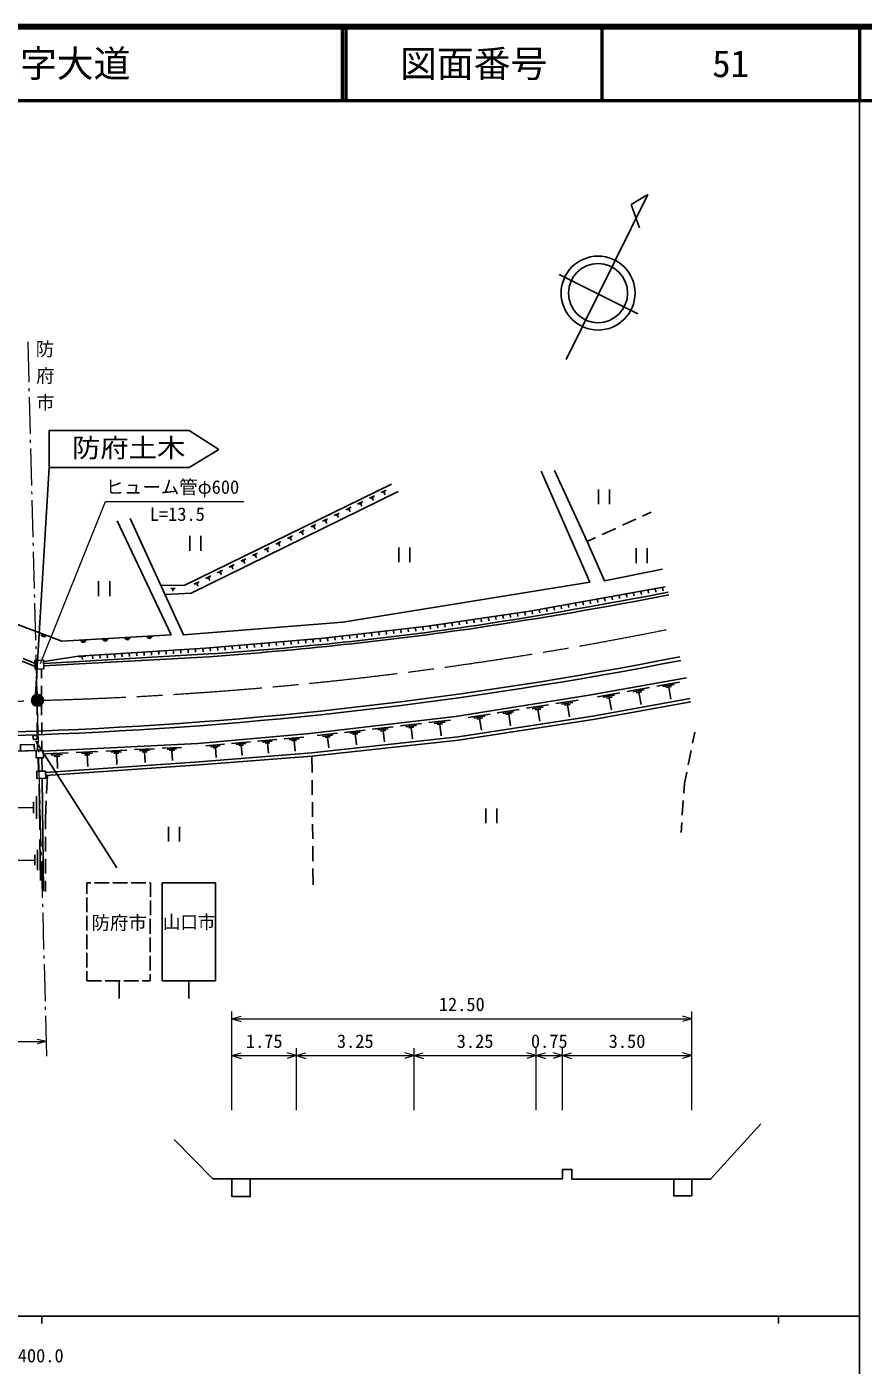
# Model space of a CAD drawing. Units: millimetres, scale not verified. Extents: x 40000 to 680000, y 20000 to 380000.
# Drawn here: x 465952 to 579500, y 198357 to 380000 of the extents above; entities that cross this region are included whole.
import ezdxf
from ezdxf.enums import TextEntityAlignment as Align

# ---------------------------------------------------------------- set-up
doc = ezdxf.new("R2010")
doc.units = ezdxf.units.MM
doc.header["$LTSCALE"] = 1000
doc.header["$PDMODE"] = 32
doc.header["$PDSIZE"] = 500
doc.linetypes.add('CHAIN', pattern=[18.5, 12, -1.5, 3.5, -1.5])
for name, color, linetype, lineweight in [('M-BGD', 7, 'Continuous', 25), ('M-BMK', 2, 'CHAIN', 13), ('M-BMK-HTXT', 7, 'Continuous', 13), ('M-BMK-SRVR', 3, 'Continuous', 25), ('M-STR-HTXT', 7, 'Continuous', 13), ('M-STR-STRC', 7, 'Continuous', 25), ('M-TTL', 2, 'Continuous', 140), ('M-TTL-BAND', 7, 'Continuous', 25), ('M-TTL-LINE', 7, 'Continuous', 50)]:
    doc.layers.add(name, color=color, linetype=linetype, lineweight=lineweight)
doc.layers.add('M-OTRS', color=6, linetype='Continuous')
doc.layers.add('M-TTL-TXT', color=7, linetype='Continuous')
doc.styles.add('ＭＳ ゴシック', font='')
doc.styles.get('ＭＳ ゴシック').set_extended_font_data('MS Gothic')

msp = doc.modelspace()

# ---------------------------------------------------------------- linework, layer by layer
at = {"layer": 'M-BGD'}
for p, q in [((539154, 334825), (550245, 357230)), ((550245, 357230), (548014, 355897)), ((548014, 355897), (549119, 352729)), ((538208, 346392), (548900, 341058)), ((512459, 316007), (513151, 316346)), ((512677, 316000), (513023, 316169)), ((512850, 316084), (513031, 315715)), ((514049, 316785), (514742, 317124)), ((514268, 316778), (514614, 316947)), ((514441, 316863), (514621, 316493)), ((543543, 317222), (543543, 315222)), ((545043, 317222), (545043, 315222)), ((509279, 314451), (509971, 314790)), ((509497, 314444), (509843, 314613)), ((509670, 314528), (509851, 314159)), ((510869, 315229), (511561, 315568)), ((511087, 315221), (511433, 315391)), ((511260, 315306), (511441, 314937)), ((478232, 312962), (485534, 297466)), ((504513, 312118), (505203, 312456)), ((506101, 312896), (506792, 313234)), ((506319, 312888), (506665, 313057)), ((506492, 312973), (506672, 312604)), ((507690, 313673), (508381, 314012)), ((507908, 313666), (508254, 313835)), ((508081, 313750), (508261, 313382)), ((546809, 312342), (548627, 313175)), ((549537, 313592), (550698, 314124)), ((488079, 310900), (488079, 308900)), ((489579, 310900), (489579, 308900)), ((501337, 310564), (502027, 310902)), ((501554, 310557), (501899, 310725)), ((501727, 310641), (501907, 310273)), ((502925, 311341), (503615, 311679)), ((503142, 311334), (503487, 311503)), ((503315, 311418), (503495, 311050)), ((504731, 312111), (505076, 312280)), ((504903, 312195), (505083, 311827)), ((542011, 310144), (543172, 310677)), ((544082, 311093), (545900, 311926)), ((498162, 309011), (498851, 309348)), ((498380, 309003), (498724, 309172)), ((498552, 309087), (498732, 308720)), ((499750, 309787), (500439, 310125)), ((499967, 309780), (500312, 309948)), ((500139, 309864), (500319, 309496)), ((516443, 309328), (516443, 307328)), ((517943, 309328), (517943, 307328)), ((548669, 309226), (548669, 307226)), ((550169, 309226), (550169, 307226)), ((493403, 306682), (494091, 307018)), ((494989, 307458), (495678, 307795)), ((495206, 307450), (495550, 307619)), ((495378, 307534), (495558, 307167)), ((496576, 308234), (497264, 308571)), ((496793, 308227), (497137, 308395)), ((496965, 308311), (497145, 307944)), ((490232, 305130), (490920, 305466)), ((490449, 305122), (490793, 305290)), ((490621, 305206), (490800, 304840)), ((491818, 305906), (492505, 306242)), ((492034, 305898), (492378, 306066)), ((492206, 305982), (492386, 305615)), ((493620, 306674), (493964, 306842)), ((493792, 306758), (493972, 306391)), ((475708, 304749), (475708, 302749)), ((477208, 304749), (477208, 302749)), ((485507, 303785), (486079, 303789)), ((485793, 303787), (485796, 303406)), ((488647, 304354), (489334, 304690)), ((488864, 304347), (489207, 304515)), ((489036, 304431), (489215, 304064)), ((549212, 303315), (549409, 303350)), ((550196, 303491), (550393, 303527)), ((550295, 303509), (550365, 303115)), ((551181, 303668), (551377, 303703)), ((551279, 303685), (551350, 303292)), ((552165, 303844), (552362, 303880)), ((552263, 303862), (552334, 303468)), ((539369, 301550), (539566, 301585)), ((539467, 301567), (539538, 301174)), ((540353, 301726), (540550, 301762)), ((540452, 301744), (540522, 301350)), ((541338, 301903), (541534, 301938)), ((541436, 301920), (541507, 301527)), ((542322, 302079), (542519, 302115)), ((542420, 302097), (542491, 301703)), ((543306, 302256), (543503, 302291)), ((543405, 302273), (543475, 301880)), ((544290, 302432), (544487, 302468)), ((544389, 302450), (544459, 302056)), ((545275, 302609), (545472, 302644)), ((545373, 302626), (545444, 302233)), ((546259, 302785), (546456, 302821)), ((546357, 302803), (546428, 302409)), ((547243, 302962), (547440, 302997)), ((547342, 302979), (547412, 302586)), ((548228, 303138), (548424, 303174)), ((548326, 303156), (548397, 302762)), ((549310, 303332), (549381, 302939)), ((528513, 299782), (528711, 299811)), ((528612, 299797), (528671, 299401)), ((529502, 299928), (529700, 299958)), ((529601, 299943), (529660, 299547)), ((530492, 300075), (530689, 300104)), ((530591, 300090), (530649, 299694)), ((531481, 300221), (531679, 300251)), ((531580, 300236), (531638, 299840)), ((532470, 300368), (532668, 300397)), ((532569, 300382), (532628, 299987)), ((533459, 300514), (533657, 300544)), ((533558, 300529), (533617, 300133)), ((534447, 300667), (534644, 300703)), ((534546, 300685), (534616, 300291)), ((535432, 300844), (535629, 300879)), ((535530, 300861), (535601, 300468)), ((536416, 301020), (536613, 301056)), ((536514, 301038), (536585, 300644)), ((537400, 301197), (537597, 301232)), ((537499, 301214), (537569, 300821)), ((538385, 301373), (538581, 301409)), ((538483, 301391), (538554, 300997)), ((514640, 297918), (514838, 297941)), ((514739, 297929), (514785, 297532)), ((515633, 298032), (515832, 298055)), ((515733, 298043), (515778, 297646)), ((516627, 298146), (516825, 298169)), ((516726, 298157), (516772, 297760)), ((517620, 298260), (517819, 298283)), ((517719, 298271), (517765, 297874)), ((518614, 298374), (518812, 298397)), ((518713, 298385), (518759, 297988)), ((519607, 298488), (519806, 298511)), ((519706, 298499), (519752, 298102)), ((520599, 298610), (520797, 298639)), ((520698, 298625), (520757, 298229)), ((521589, 298757), (521787, 298786)), ((521688, 298771), (521746, 298376)), ((522578, 298903), (522776, 298932)), ((522677, 298918), (522735, 298522)), ((523567, 299050), (523765, 299079)), ((523666, 299064), (523725, 298669)), ((524556, 299196), (524754, 299225)), ((524655, 299211), (524714, 298815)), ((525546, 299343), (525743, 299372)), ((525644, 299357), (525703, 298961)), ((526535, 299489), (526733, 299518)), ((526634, 299504), (526692, 299108)), ((527524, 299635), (527722, 299665)), ((527623, 299650), (527681, 299254)), ((495733, 296062), (495932, 296079)), ((496729, 296147), (496928, 296164)), ((496829, 296155), (496862, 295757)), ((497725, 296231), (497925, 296248)), ((497825, 296240), (497859, 295841)), ((498722, 296316), (498921, 296333)), ((498821, 296324), (498855, 295926)), ((499718, 296400), (499918, 296417)), ((499818, 296409), (499852, 296010)), ((500715, 296485), (500914, 296502)), ((500814, 296493), (500848, 296095)), ((501711, 296569), (501910, 296586)), ((501811, 296578), (501845, 296179)), ((502708, 296654), (502907, 296671)), ((502807, 296662), (502841, 296264)), ((503704, 296738), (503903, 296755)), ((503804, 296747), (503837, 296348)), ((504700, 296823), (504900, 296840)), ((504800, 296831), (504834, 296433)), ((505697, 296907), (505896, 296924)), ((505796, 296916), (505830, 296517)), ((506692, 297006), (506891, 297028)), ((506791, 297017), (506837, 296620)), ((507685, 297120), (507884, 297142)), ((507785, 297131), (507830, 296734)), ((508679, 297234), (508878, 297256)), ((508778, 297245), (508824, 296848)), ((509672, 297348), (509871, 297370)), ((509772, 297359), (509817, 296962)), ((510666, 297462), (510864, 297484)), ((510765, 297473), (510811, 297076)), ((511659, 297576), (511858, 297598)), ((511759, 297587), (511804, 297190)), ((512653, 297690), (512851, 297713)), ((512752, 297701), (512798, 297304)), ((513646, 297804), (513845, 297827)), ((513746, 297815), (513791, 297418)), ((468252, 293839), (472982, 294587)), ((472986, 294512), (473984, 294575)), ((473485, 294544), (473510, 294144)), ((474783, 294625), (474982, 294638)), ((474883, 294631), (474908, 294232)), ((475781, 294688), (475980, 294700)), ((475881, 294694), (475906, 294295)), ((476779, 294750), (476978, 294763)), ((476879, 294757), (476904, 294358)), ((477777, 294813), (477977, 294826)), ((477877, 294819), (477902, 294420)), ((478775, 294876), (478975, 294888)), ((478875, 294882), (478900, 294483)), ((479773, 294939), (479973, 294951)), ((479873, 294945), (479898, 294546)), ((480771, 295001), (480971, 295014)), ((480871, 295008), (480896, 294608)), ((481769, 295064), (481969, 295077)), ((481869, 295070), (481894, 294671)), ((482767, 295127), (482967, 295139)), ((482867, 295133), (482892, 294734)), ((483765, 295189), (483965, 295202)), ((483865, 295196), (483890, 294796)), ((484763, 295252), (484963, 295265)), ((484863, 295258), (484888, 294859)), ((485761, 295315), (485961, 295327)), ((485861, 295321), (485886, 294922)), ((486759, 295378), (486959, 295390)), ((486859, 295384), (486884, 294985)), ((487757, 295440), (487957, 295453)), ((487857, 295447), (487882, 295047)), ((488755, 295503), (488955, 295516)), ((488855, 295509), (488880, 295110)), ((489753, 295566), (489953, 295578)), ((489853, 295572), (489878, 295173)), ((490750, 295640), (490950, 295657)), ((490850, 295648), (490884, 295250)), ((491747, 295724), (491946, 295741)), ((491847, 295733), (491880, 295334)), ((492743, 295809), (492943, 295826)), ((492843, 295817), (492877, 295419)), ((493740, 295893), (493939, 295910)), ((493839, 295902), (493873, 295503)), ((494736, 295978), (494935, 295995)), ((494836, 295986), (494870, 295588)), ((495832, 296071), (495866, 295672)), ((467086, 293191), (465347, 293918)), ((467071, 293588), (465479, 294252)), ((467325, 292856), (467333, 291564)), ((467931, 292873), (467939, 291581)), ((551491, 290515), (554545, 291063)), ((552291, 290448), (553818, 290722)), ((467339, 290564), (467349, 289064)), ((467946, 290581), (467956, 289081)), ((543416, 289066), (546469, 289614)), ((544216, 289000), (545743, 289274)), ((544634, 288865), (545397, 289002)), ((545016, 288933), (545308, 287305)), ((547454, 289791), (550507, 290338)), ((548254, 289724), (549780, 289998)), ((548672, 289589), (549435, 289726)), ((549053, 289657), (549346, 288029)), ((552710, 290313), (553473, 290450)), ((553091, 290382), (553383, 288753)), ((467356, 288064), (467365, 286564)), ((467962, 288081), (467972, 286581)), ((529817, 286889), (532803, 287362)), ((530595, 286808), (532088, 287045)), ((533776, 287516), (536790, 287994)), ((534562, 287435), (536069, 287674)), ((534970, 287294), (535724, 287413)), ((535347, 287353), (535602, 285746)), ((537764, 288149), (540806, 288631)), ((538556, 288066), (540077, 288308)), ((538969, 287924), (539729, 288044)), ((539349, 287984), (539606, 286362)), ((467372, 285564), (467381, 284064)), ((467978, 285581), (467988, 284081)), ((516669, 285117), (519552, 285454)), ((520523, 285568), (523451, 285910)), ((521278, 285458), (522742, 285629)), ((521667, 285306), (522398, 285391)), ((522032, 285349), (522215, 283787)), ((525886, 286265), (528843, 286734)), ((526656, 286185), (528135, 286420)), ((527057, 286047), (527797, 286164)), ((527427, 286105), (527677, 284528)), ((531000, 286668), (531746, 286786)), ((531373, 286727), (531626, 285135)), ((500873, 283365), (503567, 283608)), ((501562, 283246), (502910, 283368)), ((505369, 283796), (508121, 284118)), ((506079, 283693), (507455, 283854)), ((506444, 283550), (507132, 283630)), ((506788, 283590), (506960, 282122)), ((509093, 284231), (511888, 284558)), ((509813, 284127), (511211, 284290)), ((510185, 283981), (510883, 284063)), ((510534, 284022), (510708, 282531)), ((512859, 284672), (515698, 285004)), ((513591, 284565), (515010, 284731)), ((513968, 284418), (514678, 284501)), ((514323, 284459), (514500, 282945)), ((517412, 285009), (518854, 285178)), ((517795, 284859), (518516, 284944)), ((518156, 284901), (518335, 283364)), ((556637, 284289), (556328, 282764)), ((467388, 283064), (467396, 281772)), ((467994, 283081), (468002, 281789)), ((472652, 281516), (475618, 281659)), ((476681, 281710), (479517, 281846)), ((477399, 281555), (478817, 281623)), ((480579, 281897), (483290, 282027)), ((481265, 281749), (482621, 281814)), ((481613, 281584), (482291, 281617)), ((481952, 281601), (482021, 280154)), ((484350, 282078), (486941, 282203)), ((485006, 281937), (486301, 281999)), ((485338, 281779), (485986, 281810)), ((485662, 281795), (485728, 280413)), ((490267, 282408), (492776, 282634)), ((490910, 282297), (492164, 282411)), ((491238, 282158), (491866, 282215)), ((491552, 282187), (491673, 280849)), ((493742, 282721), (496311, 282953)), ((494400, 282608), (495684, 282724)), ((494736, 282466), (495379, 282524)), ((495057, 282495), (495181, 281124)), ((497276, 283040), (499908, 283278)), ((497950, 282924), (499266, 283043)), ((498295, 282779), (498953, 282838)), ((498624, 282808), (498751, 281405)), ((501915, 283097), (502589, 283158)), ((502252, 283127), (502382, 281690)), ((556130, 281784), (555733, 279824)), ((467558, 278965), (467489, 280774)), ((468049, 278976), (467980, 280785)), ((468488, 281316), (471587, 281465)), ((469273, 281147), (470822, 281221)), ((469670, 280959), (470445, 280996)), ((470057, 280978), (470137, 279325)), ((473403, 281354), (474886, 281425)), ((473783, 281174), (474525, 281210)), ((474154, 281192), (474230, 279611)), ((477763, 281383), (478472, 281417)), ((478117, 281400), (478190, 279887)), ((504670, 281023), (504689, 278778)), ((468240, 262700), (468029, 278002)), ((468767, 278383), (468652, 275950)), ((555534, 278843), (555225, 277318)), ((467641, 277150), (467726, 270999)), ((504698, 277778), (504715, 275778)), ((555225, 277318), (555134, 275987)), ((466852, 274832), (466874, 273294)), ((467252, 275607), (467294, 272531)), ((468605, 274951), (468490, 272517)), ((504723, 274778), (504740, 272779)), ((555065, 274989), (554929, 272994)), ((466863, 274063), (463582, 274018)), ((468490, 272517), (468493, 271086)), ((528267, 273924), (528267, 271924)), ((529767, 273924), (529767, 271924)), ((485174, 271430), (485174, 269430)), ((486674, 271430), (486674, 269430)), ((504749, 271779), (504766, 269779)), ((554860, 271996), (554769, 270665)), ((467743, 269720), (467820, 264127)), ((468495, 270086), (468499, 268086)), ((467026, 267612), (467046, 266214)), ((467390, 268316), (467428, 265520)), ((468501, 267086), (468505, 265086)), ((504774, 268779), (504791, 266779)), ((467036, 266913), (464053, 266872)), ((504800, 265779), (504819, 263535)), ((468507, 264086), (468510, 262655)), ((493802, 223662), (496282, 223657)), ((553778, 223624), (556211, 223598))]:
    msp.add_line(p, q, dxfattribs=at)
for points in [[(552265, 306395), (544367, 304796), (542011, 310144), (537606, 319774)], [(535783, 319683), (542406, 304646), (508839, 299209), (487226, 297462), (479992, 313273)], [(484156, 304173), (487424, 304201), (515444, 317913)], [(516385, 316911), (488257, 303150), (484719, 302942)], [(472982, 294587), (490225, 295671), (506224, 297028), (520339, 298648), (534221, 300703), (552629, 304004)], [(456383, 298524), (460195, 300564), (470716, 296605), (485534, 297466)], [(468261, 293595), (473107, 293860), (490676, 294884)], [(468278, 293286), (473124, 293551), (490705, 294516)], [(468192, 281703), (489160, 282710), (504386, 284084), (524144, 286394), (542312, 289275), (555508, 291642)], [(468518, 278811), (489355, 280265), (504628, 281465), (524491, 283633), (542783, 286445), (556014, 288819)], [(468549, 278368), (489388, 279822), (504670, 281023), (524549, 283192), (542856, 286007), (556092, 288381)], [(467218, 281767), (446237, 281120), (427176, 281196), (413492, 281424)], [(485952, 228979), (491216, 223662), (493802, 223662), (493802, 221247), (496282, 221247), (496282, 223657), (538659, 223657), (538659, 224935), (539946, 224935), (539946, 223624), (553778, 223624), (553778, 221329), (556211, 221329), (556211, 223598), (558785, 223598), (565584, 231132)]]:
    msp.add_lwpolyline(points, dxfattribs=at)
for points in [[(467100, 292842), (468288, 292887), (468243, 294061), (467055, 294016)], [(465109, 281702), (466996, 281760), (466969, 282614), (465083, 282555)], [(467218, 281767), (468190, 281794), (468217, 280795), (467245, 280768)], [(467299, 278959), (468514, 278986), (468535, 278014), (467320, 277987)]]:
    msp.add_lwpolyline(points, close=True, dxfattribs=at)
for radius in [5016, 4013]:
    msp.add_circle((543505, 343856), radius, dxfattribs=at)
for centre, radius, start, end in [((401163, 1100019), 811098, 278.9297, 280.79122), ((431021, 936141), 644907, 278.56878, 280.91143), ((458204, 773399), 479615, 273.88208, 278.25457), ((453896, 807771), 514574, 274.10197, 278.17981), ((468282, 297579), 354, 168.17492, 330.5801), ((468282, 297579), 283, 170.39896, 328.35606), ((468282, 297579), 212, 174.14528, 324.60973), ((468282, 297579), 142, 181.85701, 316.898), ((468282, 297579), 100, 192.17468, 306.58034), ((473629, 296829), 354, 192.12141, 354.52659), ((473629, 296829), 283, 194.34545, 352.30255), ((473629, 296829), 212, 198.09178, 348.55623), ((473629, 296829), 142, 205.80351, 340.8445), ((473629, 296829), 100, 216.12117, 330.52683), ((476624, 297003), 354, 192.12141, 354.52659), ((476624, 297003), 283, 194.34545, 352.30255), ((476624, 297003), 212, 198.09178, 348.55623), ((476624, 297003), 142, 205.80351, 340.8445), ((476624, 297003), 100, 216.12117, 330.52683), ((479619, 297177), 354, 192.12141, 354.52659), ((479619, 297177), 283, 194.34545, 352.30255), ((479619, 297177), 212, 198.09178, 348.55623), ((479619, 297177), 142, 205.80351, 340.8445), ((479619, 297177), 100, 216.12117, 330.52683), ((482614, 297351), 354, 192.12141, 354.52659), ((482614, 297351), 283, 194.34545, 352.30255), ((482614, 297351), 212, 198.09178, 348.55623), ((482614, 297351), 142, 205.80351, 340.8445), ((482614, 297351), 100, 216.12117, 330.52683), ((447404, 839672), 555612, 272.07395, 281.12651), ((447429, 839513), 555953, 272.07158, 281.12717), ((440579, 1241579), 958035, 268.38627, 271.61176), ((440579, 1241579), 957534, 268.38627, 271.61176)]:
    msp.add_arc(centre, radius, start, end, dxfattribs=at)
at = {"layer": 'M-BMK'}
for centre, radius, start, end in [((454888, 783817), 495393, 271.44752, 281.52478), ((442885, 874651), 586581, 268.74651, 272.3955)]:
    msp.add_arc(centre, radius, start, end, dxfattribs=at)
at = {"layer": 'M-BMK-HTXT'}
for p, q in [((466266, 331747), (466122, 337224)), ((466298, 330547), (466287, 330947)), ((466450, 324749), (466319, 329747)), ((466482, 323549), (466471, 323949)), ((466634, 317751), (466503, 322750)), ((466666, 316552), (466655, 316952)), ((466819, 310754), (466687, 315752)), ((466850, 309554), (466840, 309954)), ((467003, 303756), (466871, 308755)), ((467034, 302557), (467024, 302957)), ((467187, 296759), (467055, 301757)), ((467218, 295559), (467208, 295959)), ((467371, 289761), (467239, 294759)), ((467403, 288562), (467392, 288961)), ((467555, 282764), (467424, 287762)), ((467587, 281564), (467576, 281964)), ((467739, 275766), (467608, 280764)), ((467771, 274566), (467760, 274966)), ((467923, 268768), (467792, 273767)), ((467955, 267569), (467944, 267969)), ((468108, 261771), (467976, 266769)), ((468139, 260571), (468129, 260971)), ((468292, 254773), (468160, 259772)), ((468323, 253574), (468313, 253974)), ((468476, 247776), (468344, 252774)), ((468507, 246576), (468497, 246976)), ((468673, 240299), (468528, 245776))]:
    msp.add_line(p, q, dxfattribs=at)
at = {"layer": 'M-BMK-SRVR'}
for radius in [800, 726, 651, 578, 486, 378, 298, 205, 87.8]:
    msp.add_circle((467402, 288582), radius, dxfattribs=at)
at = {"layer": 'M-OTRS'}
msp.add_point((467402, 288582), dxfattribs=at)
at = {"layer": 'M-STR-HTXT'}
for p, q in [((467796, 293574), (476654, 315574)), ((476654, 315574), (495404, 315574)), ((493802, 232973), (493802, 246371)), ((493802, 245371), (495052, 245746)), ((493802, 245371), (556211, 245371)), ((493802, 245371), (495052, 244996)), ((556211, 245371), (554961, 245746)), ((556211, 245371), (554961, 244996)), ((556211, 232973), (556211, 246371)), ((413492, 242269), (468621, 242269)), ((468621, 242269), (467371, 242582)), ((468621, 242269), (467371, 241957)), ((493802, 240371), (495052, 240746)), ((493802, 240371), (502571, 240371)), ((493802, 240371), (495052, 239996)), ((502571, 240371), (501321, 240746)), ((502571, 240371), (501321, 239996)), ((502571, 232973), (502571, 241371)), ((502571, 240371), (503821, 240746)), ((502571, 240371), (518522, 240371)), ((502571, 240371), (503821, 239996)), ((518522, 240371), (517272, 240746)), ((518522, 240371), (517272, 239996)), ((518522, 232973), (518522, 241371)), ((518522, 240371), (519772, 240746)), ((518522, 240371), (535104, 240371)), ((518522, 240371), (519772, 239996)), ((535104, 240371), (533854, 240746)), ((535104, 240371), (533854, 239996)), ((535104, 232973), (535104, 241371)), ((535104, 240371), (536354, 240746)), ((535104, 240371), (538659, 240371)), ((535104, 240371), (536354, 239996)), ((538659, 240371), (537409, 240746)), ((538659, 240371), (537409, 239996)), ((538659, 232973), (538659, 241371)), ((538659, 240371), (539909, 240746)), ((538659, 240371), (556211, 240371)), ((538659, 240371), (539909, 239996)), ((556211, 240371), (554961, 240746)), ((556211, 240371), (554961, 239996))]:
    msp.add_line(p, q, dxfattribs=at)
at = {"layer": 'M-STR-STRC'}
for p, q in [((469005, 325197), (488005, 325197)), ((469005, 325197), (469005, 320197)), ((492013, 322647), (488005, 325197)), ((488005, 320197), (492013, 322647)), ((469005, 320197), (467105, 288570)), ((469005, 320197), (488005, 320197)), ((467162, 283058), (478173, 265840)), ((474632, 263810), (474109, 263810)), ((474109, 263810), (474109, 262333)), ((477132, 263810), (475132, 263810)), ((479632, 263810), (477632, 263810)), ((482132, 263810), (480132, 263810)), ((482737, 263810), (482632, 263810)), ((482733, 261916), (482737, 263810)), ((484346, 263810), (491571, 263810)), ((484346, 263810), (484346, 250514)), ((491571, 263810), (491571, 250514)), ((474109, 261833), (474109, 259833)), ((482727, 259416), (482732, 261416)), ((474109, 259333), (474109, 257333)), ((482722, 256916), (482726, 258916)), ((474109, 256833), (474109, 254833)), ((482716, 254416), (482721, 256416)), ((474109, 254333), (474109, 252333)), ((482710, 251916), (482715, 253916)), ((474109, 251833), (474109, 250514)), ((482707, 250514), (482709, 251416)), ((474109, 250514), (476109, 250514)), ((476609, 250514), (478609, 250514)), ((478515, 250514), (478515, 248143)), ((479109, 250514), (481109, 250514)), ((481609, 250514), (482707, 250514)), ((484346, 250514), (491571, 250514)), ((487958, 250514), (487958, 248143))]:
    msp.add_line(p, q, dxfattribs=at)
msp.add_circle((467081, 283558), 305, dxfattribs=at)
at = {"layer": 'M-TTL'}
msp.add_line((680000, 380000), (40000, 380000), dxfattribs=at)
at = {"layer": 'M-TTL-BAND'}
for p, q in [((579000, 20000), (579000, 370000)), ((40000, 205000), (579000, 205000)), ((468000, 205000), (468000, 204000)), ((568000, 205000), (568000, 204000))]:
    msp.add_line(p, q, dxfattribs=at)
at = {"layer": 'M-TTL-LINE'}
for p, q in [((508747, 380000), (508747, 370000)), ((509247, 380000), (509247, 370000)), ((543997, 380000), (543997, 370000)), ((579000, 380000), (579000, 370000)), ((40000, 370000), (680000, 370000))]:
    msp.add_line(p, q, dxfattribs=at)

# ---------------------------------------------------------------- texts
at = {"layer": 'M-STR-HTXT', "style": 'ＭＳ ゴシック'}
msp.add_text('ヒューム管φ600', height=1833, dxfattribs=at).set_placement((476654, 316074), align=Align.BOTTOM_LEFT)
for s, p in [('L=13.5', (486386, 312396)), ('12.50', (525006, 245871)), ('1.75', (498186, 240871)), ('3.25', (510546, 240871)), ('3.25', (526813, 240871)), ('0.75', (536882, 240871)), ('3.50', (547435, 240871))]:
    msp.add_text(s, height=1833, dxfattribs=at).set_placement(p, align=Align.BOTTOM_CENTER)
at = {"layer": 'M-STR-STRC', "style": 'ＭＳ ゴシック'}
for s, p in [('防', (468412, 334797)), ('府', (468490, 331180)), ('市', (468490, 327563))]:
    msp.add_text(s, height=1833, dxfattribs=at).set_placement(p, align=Align.BOTTOM_CENTER)
at = {"layer": 'M-STR-STRC', "style": 'ＭＳ ゴシック', "width": 1.1}
msp.add_text('防府土木', height=2566, dxfattribs=at).set_placement((479783, 322858), align=Align.MIDDLE_CENTER)
at = {"layer": 'M-STR-STRC', "style": 'ＭＳ ゴシック'}
msp.add_text('防府市', height=1833, dxfattribs=at).set_placement((474748, 256934), align=Align.BOTTOM_LEFT)
at = {"layer": 'M-STR-STRC', "style": 'ＭＳ ゴシック', "width": 0.95}
msp.add_text('山口市', height=1833, dxfattribs=at).set_placement((484423, 257032), align=Align.BOTTOM_LEFT)
at = {"layer": 'M-TTL-BAND', "style": 'ＭＳ ゴシック'}
msp.add_text('400.0', height=1833, dxfattribs=at).set_placement((467844, 198195), align=Align.BOTTOM_CENTER)
at = {"layer": 'M-TTL-TXT', "style": 'ＭＳ ゴシック'}
msp.add_text('山口市秋穂東\u3000\u3000防府市大字大道', height=3666, dxfattribs=at).set_placement((405024, 375000), align=Align.MIDDLE_LEFT)
for s, p in [('図面番号', (526622, 375000)), ('51', (561497, 375000))]:
    msp.add_text(s, height=3666, dxfattribs=at).set_placement(p, align=Align.MIDDLE_CENTER)

doc.saveas('drawing.dxf')
